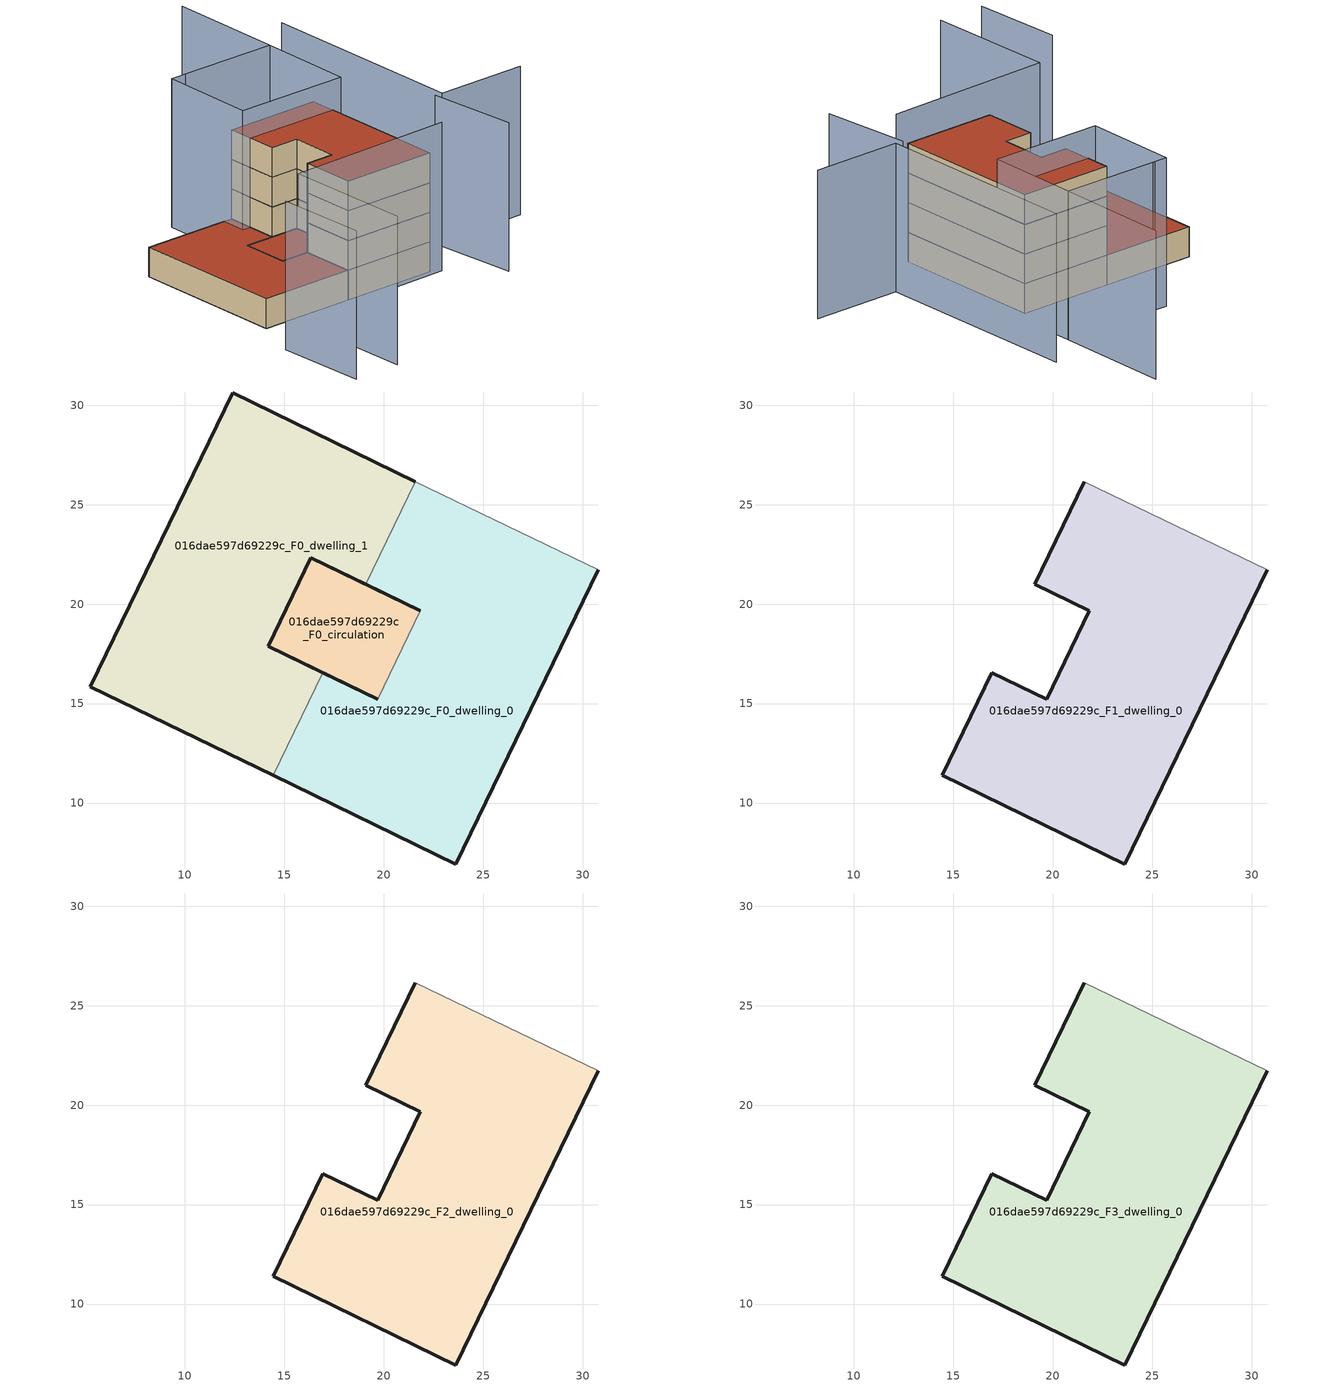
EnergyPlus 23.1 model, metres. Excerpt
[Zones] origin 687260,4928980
016dae597d69229c_F0_dwelling_0
 floor ground (EU_floor_Construction): 23.62,6.93 30.78,21.72 21.59,26.17 19.09,20.99 21.84,19.66 19.69,15.22 16.94,16.56 14.43,11.38 z0
 wall outside (EU_wall_Construction): 16.94,16.56 19.69,15.22 / 21.84,19.66 19.09,20.99 / 30.78,21.72 23.62,6.93 14.43,11.38 z0:3
 wall adiabatic (EU_wall_Construction): 21.59,26.17 30.78,21.72 z0:3
 wall to 016dae597d69229c_F0_dwelling_1 (EU_wall_Construction): 14.43,11.38 16.94,16.56 / 19.09,20.99 21.59,26.17 z0:3
 wall to 016dae597d69229c_F0_circulation (EU_wall_Construction): 19.69,15.22 21.84,19.66 z0:3
016dae597d69229c_F0_dwelling_1
 floor ground (EU_floor_Construction): 16.94,16.56 14.18,17.89 16.33,22.33 19.09,20.99 21.59,26.17 12.41,30.62 5.24,15.83 14.43,11.38 z0
 wall outside (EU_wall_Construction): 19.09,20.99 16.33,22.33 14.18,17.89 16.94,16.56 / 14.43,11.38 5.24,15.83 12.41,30.62 21.59,26.17 z0:3
 roof outside (EU_roof_Construction): 21.59,26.17 19.09,20.99 16.33,22.33 14.18,17.89 16.94,16.56 14.43,11.38 5.24,15.83 12.41,30.62 z3
016dae597d69229c_F0_circulation
 floor ground (EU_floor_Construction): 19.69,15.22 21.84,19.66 16.33,22.33 14.18,17.89 z0
 wall outside (EU_wall_Construction): 19.69,15.22 14.18,17.89 16.33,22.33 21.84,19.66 z0:3
 roof outside (EU_roof_Construction): 21.84,19.66 19.69,15.22 14.18,17.89 16.33,22.33 z3
016dae597d69229c_F1_dwelling_0
 floor to 016dae597d69229c_F0_dwelling_0 (EU_floor_Construction): 23.62,6.93 30.78,21.72 21.59,26.17 19.09,20.99 21.84,19.66 19.69,15.22 16.94,16.56 14.43,11.38 z3
 wall outside (EU_wall_Construction): 30.78,21.72 23.62,6.93 14.43,11.38 16.94,16.56 19.69,15.22 21.84,19.66 19.09,20.99 21.59,26.17 z3:6
 wall adiabatic (EU_wall_Construction): 21.59,26.17 30.78,21.72 z3:6
016dae597d69229c_F2_dwelling_0
 floor to 016dae597d69229c_F1_dwelling_0 (EU_floor_Construction): 23.62,6.93 30.78,21.72 21.59,26.17 19.09,20.99 21.84,19.66 19.69,15.22 16.94,16.56 14.43,11.38 z6
 wall outside (EU_wall_Construction): 30.78,21.72 23.62,6.93 14.43,11.38 16.94,16.56 19.69,15.22 21.84,19.66 19.09,20.99 21.59,26.17 z6:9
 wall adiabatic (EU_wall_Construction): 21.59,26.17 30.78,21.72 z6:9
016dae597d69229c_F3_dwelling_0
 floor to 016dae597d69229c_F2_dwelling_0 (EU_floor_Construction): 23.62,6.93 30.78,21.72 21.59,26.17 19.09,20.99 21.84,19.66 19.69,15.22 16.94,16.56 14.43,11.38 z9
 wall outside (EU_wall_Construction): 30.78,21.72 23.62,6.93 14.43,11.38 16.94,16.56 19.69,15.22 21.84,19.66 19.09,20.99 21.59,26.17 z9:12
 wall adiabatic (EU_wall_Construction): 21.59,26.17 30.78,21.72 z9:12
 roof outside (EU_roof_Construction): 30.78,21.72 23.62,6.93 14.43,11.38 16.94,16.56 19.69,15.22 21.84,19.66 19.09,20.99 21.59,26.17 z12
shading: 26.52,0.24 29.91,9.06 / 2,1.27 7.78,13.66 / 7.78,13.66 24.17,6.01 / 1.32,12.21 -2.6,3.51 / 39.27,4.42 30.55,8.62 / 30.55,8.62 40.29,28.85 / 40.43,38.94 34.93,27.81 / 34.93,27.81 25.34,32.55 / 24.05,33.18 34.94,27.82 / 34.94,27.82 30.51,18.82 / 30.51,18.82 19.62,24.18 / 19.62,24.18 24.05,33.18 z0:15
[Building]
EU S2 Campaign: North Axis=0; Terrain=City; Solar Distribution=FullExterior
[Site:Location]
Bologna: Latitude=44.5; Longitude=11.25; Time Zone=1; Elevation=37
[SizingPeriod:WeatherFileDays]
AnnualSizingPeriod: Begin Month=1; Begin Day of Month=1; End Month=12; End Day of Month=31; Day of Week for Start Day=Monday; Use Weather File Daylight Saving Period=No; Use Weather File Rain and Snow Indicators=No
[MATERIAL]
EU_InternalMass_Material: Roughness=MediumRough; Thickness=0.1; Conductivity=1; Density=1800; Specific Heat=900; Thermal Absorptance=0.9; Solar Absorptance=0.7; Visible Absorptance=0.7
[MATERIAL:NOMASS] Roughness=MediumRough; Thermal Absorptance=0.9; Solar Absorptance=0.7; Visible Absorptance=0.7
Name | Thermal Resistance
EU_wall_NoMass | 0.937881
EU_roof_NoMass | 0.548572
EU_floor_NoMass | 0.71348
[CONSTRUCTION]
EU_wall_Construction: EU_wall_NoMass
EU_roof_Construction: EU_roof_NoMass
EU_floor_Construction: EU_floor_NoMass
EU_InternalMass_Construction: EU_InternalMass_Material
[ZONE] Type=1; Multiplier=1; Ceiling Height=autocalculate; Floor Area=autocalculate; Part of Total Floor Area=Yes
Name | Volume
016dae597d69229c_F0_dwelling_0 | 457.731
016dae597d69229c_F1_dwelling_0; 016dae597d69229c_F2_dwelling_0; 016dae597d69229c_F3_dwelling_0 | 457.732
016dae597d69229c_F0_dwelling_1 | 457.722
016dae597d69229c_F0_circulation | 90.5303
[INTERNALMASS] Construction=EU_InternalMass_Construction
Name | Zone or ZoneList | Surface Area
016dae597d69229c_F0_dwelling_0_EU_InternalMass | 016dae597d69229c_F0_dwelling_0 | 152.575
016dae597d69229c_F0_dwelling_1_EU_InternalMass | 016dae597d69229c_F0_dwelling_1 | 152.575
016dae597d69229c_F1_dwelling_0_EU_InternalMass | 016dae597d69229c_F1_dwelling_0 | 336.194
016dae597d69229c_F2_dwelling_0_EU_InternalMass | 016dae597d69229c_F2_dwelling_0 | 336.194
016dae597d69229c_F3_dwelling_0_EU_InternalMass | 016dae597d69229c_F3_dwelling_0 | 336.194
[OTHEREQUIPMENT] Fuel Type=Electricity; Design Level Calculation Method=Watts/Area; Power per Zone Floor Area=1; Fraction Latent=0; Fraction Radiant=0; Fraction Lost=0; Carbon Dioxide Generation Rate=0; EndUse Subcategory=EU_Step8_InternalGains
Name | Zone or ZoneList or Space or SpaceList | Schedule
EU_Step8_InternalGain_016dae597d69229c_F0_dwelling_0_f000 | 016dae597d69229c_F0_dwelling_0 | EU_Step8_GainSchedule_016dae597d69229c_F0_dwelling_0_f000
EU_Step8_InternalGain_016dae597d69229c_F0_dwelling_1_f000 | 016dae597d69229c_F0_dwelling_1 | EU_Step8_GainSchedule_016dae597d69229c_F0_dwelling_1_f000
EU_Step8_InternalGain_016dae597d69229c_F1_dwelling_0_f000 | 016dae597d69229c_F1_dwelling_0 | EU_Step8_GainSchedule_016dae597d69229c_F1_dwelling_0_f000
EU_Step8_InternalGain_016dae597d69229c_F2_dwelling_0_f000 | 016dae597d69229c_F2_dwelling_0 | EU_Step8_GainSchedule_016dae597d69229c_F2_dwelling_0_f000
EU_Step8_InternalGain_016dae597d69229c_F3_dwelling_0_f000 | 016dae597d69229c_F3_dwelling_0 | EU_Step8_GainSchedule_016dae597d69229c_F3_dwelling_0_f000
[ZONEINFILTRATION:DESIGNFLOWRATE]
EU_Circulation_Infiltration_016dae597d69229c_F0_circulation: Zone or ZoneList or Space or SpaceList=016dae597d69229c_F0_circulation; Schedule=EU_AlwaysOn; Design Flow Rate Calculation Method=Flow/Area; Flow Rate per Floor Area=0.0005; Constant Term Coefficient=1; Temperature Term Coefficient=0; Velocity Term Coefficient=0; Velocity Squared Term Coefficient=0
[ZONEVENTILATION:DESIGNFLOWRATE] Schedule=EU_AlwaysOn; Design Flow Rate Calculation Method=AirChanges/Hour; Air Changes per Hour=0.687892; Ventilation Type=Natural; Fan Pressure Rise=0; Fan Total Efficiency=1; Constant Term Coefficient=1; Temperature Term Coefficient=0; Velocity Term Coefficient=0; Velocity Squared Term Coefficient=0; Minimum Indoor Temperature=-100; Maximum Indoor Temperature=100; Delta Temperature=-100; Minimum Outdoor Temperature=-100; Maximum Outdoor Temperature=100; Maximum Wind Speed=40
Name | Zone or ZoneList or Space or SpaceList
EU_ConstantAir_016dae597d69229c_F0_dwelling_0 | 016dae597d69229c_F0_dwelling_0
EU_ConstantAir_016dae597d69229c_F0_dwelling_1 | 016dae597d69229c_F0_dwelling_1
EU_ConstantAir_016dae597d69229c_F1_dwelling_0 | 016dae597d69229c_F1_dwelling_0
EU_ConstantAir_016dae597d69229c_F2_dwelling_0 | 016dae597d69229c_F2_dwelling_0
EU_ConstantAir_016dae597d69229c_F3_dwelling_0 | 016dae597d69229c_F3_dwelling_0
[HVACTEMPLATE:THERMOSTAT] Constant Heating Setpoint=20; Constant Cooling Setpoint=50
EU_HeatOnly_016dae597d69229c_F0_dwelling_0; EU_HeatOnly_016dae597d69229c_F0_dwelling_1; EU_HeatOnly_016dae597d69229c_F1_dwelling_0; EU_HeatOnly_016dae597d69229c_F2_dwelling_0; EU_HeatOnly_016dae597d69229c_F3_dwelling_0
[HVACTEMPLATE:ZONE:IDEALLOADSAIRSYSTEM] System Availability Schedule=EU_AlwaysOn; Maximum Heating Supply Air Temperature=50; Minimum Cooling Supply Air Temperature=13; Maximum Heating Supply Air Humidity Ratio=0.0156; Minimum Cooling Supply Air Humidity Ratio=0.0077; Heating Limit=NoLimit; Cooling Limit=NoLimit; Heating Availability Schedule=EU_AlwaysOn; Cooling Availability Schedule=EU_CoolingOff; Dehumidification Control Type=ConstantSensibleHeatRatio; Cooling Sensible Heat Ratio=0.7; Dehumidification Setpoint=60; Humidification Control Type=None; Humidification Setpoint=30; Outdoor Air Method=None; Outdoor Air Flow Rate per Person=0.00944; Outdoor Air Flow Rate per Zone Floor Area=0; Outdoor Air Flow Rate per Zone=0; Demand Controlled Ventilation Type=None; Outdoor Air Economizer Type=NoEconomizer; Heat Recovery Type=None; Sensible Heat Recovery Effectiveness=0.7; Latent Heat Recovery Effectiveness=0.65
Name | Template Thermostat
016dae597d69229c_F0_dwelling_0 | EU_HeatOnly_016dae597d69229c_F0_dwelling_0
016dae597d69229c_F0_dwelling_1 | EU_HeatOnly_016dae597d69229c_F0_dwelling_1
016dae597d69229c_F1_dwelling_0 | EU_HeatOnly_016dae597d69229c_F1_dwelling_0
016dae597d69229c_F2_dwelling_0 | EU_HeatOnly_016dae597d69229c_F2_dwelling_0
016dae597d69229c_F3_dwelling_0 | EU_HeatOnly_016dae597d69229c_F3_dwelling_0
[SIZING:ZONE] Zone Cooling Design Supply Air Temperature Input Method=SupplyAirTemperature; Zone Cooling Design Supply Air Temperature=13; Zone Heating Design Supply Air Temperature Input Method=SupplyAirTemperature; Zone Heating Design Supply Air Temperature=50; Zone Cooling Design Supply Air Humidity Ratio=0.008; Zone Heating Design Supply Air Humidity Ratio=0.008; Cooling Design Air Flow Method=DesignDay; Cooling Design Air Flow Rate=0; Cooling Minimum Air Flow per Zone Floor Area=0.000762; Cooling Minimum Air Flow=0; Cooling Minimum Air Flow Fraction=0.2; Heating Design Air Flow Method=DesignDay; Heating Design Air Flow Rate=0; Heating Maximum Air Flow per Zone Floor Area=0.002032; Heating Maximum Air Flow=0.141576; Heating Maximum Air Flow Fraction=0.3; Account for Dedicated Outdoor Air System=No; Dedicated Outdoor Air System Control Strategy=NeutralSupplyAir; Dedicated Outdoor Air Low Setpoint Temperature for Design=autosize; Dedicated Outdoor Air High Setpoint Temperature for Design=autosize; Zone Load Sizing Method=Sensible Load Only No Latent Load; Zone Latent Cooling Design Supply Air Humidity Ratio Input Method=HumidityRatioDifference; Zone Cooling Design Supply Air Humidity Ratio Difference=0.005; Zone Latent Heating Design Supply Air Humidity Ratio Input Method=HumidityRatioDifference; Zone Humidification Design Supply Air Humidity Ratio Difference=0.005
016dae597d69229c_F0_dwelling_0; 016dae597d69229c_F0_dwelling_1; 016dae597d69229c_F1_dwelling_0; 016dae597d69229c_F2_dwelling_0; 016dae597d69229c_F3_dwelling_0
[SCHEDULE:CONSTANT]
Name | Hourly Value
EU_AlwaysOn | 1
EU_CoolingOff | 0
[SCHEDULE:FILE] Column Number=1; Rows to Skip at Top=0; Number of Hours of Data=8760; Column Separator=Comma; Interpolate to Timestep=No; Minutes per Item=60; Adjust Schedule for Daylight Savings=Yes
Name | File
EU_Step8_GainSchedule_016dae597d69229c_F0_dwelling_0_f000 | ../../schedules/016dae597d69229c/016dae597d69229c_F0_dwelling_0_f000_gain.csv
EU_Step8_GainSchedule_016dae597d69229c_F0_dwelling_1_f000 | ../../schedules/016dae597d69229c/016dae597d69229c_F0_dwelling_1_f000_gain.csv
EU_Step8_GainSchedule_016dae597d69229c_F1_dwelling_0_f000 | ../../schedules/016dae597d69229c/016dae597d69229c_F1_dwelling_0_f000_gain.csv
EU_Step8_GainSchedule_016dae597d69229c_F2_dwelling_0_f000 | ../../schedules/016dae597d69229c/016dae597d69229c_F2_dwelling_0_f000_gain.csv
EU_Step8_GainSchedule_016dae597d69229c_F3_dwelling_0_f000 | ../../schedules/016dae597d69229c/016dae597d69229c_F3_dwelling_0_f000_gain.csv
